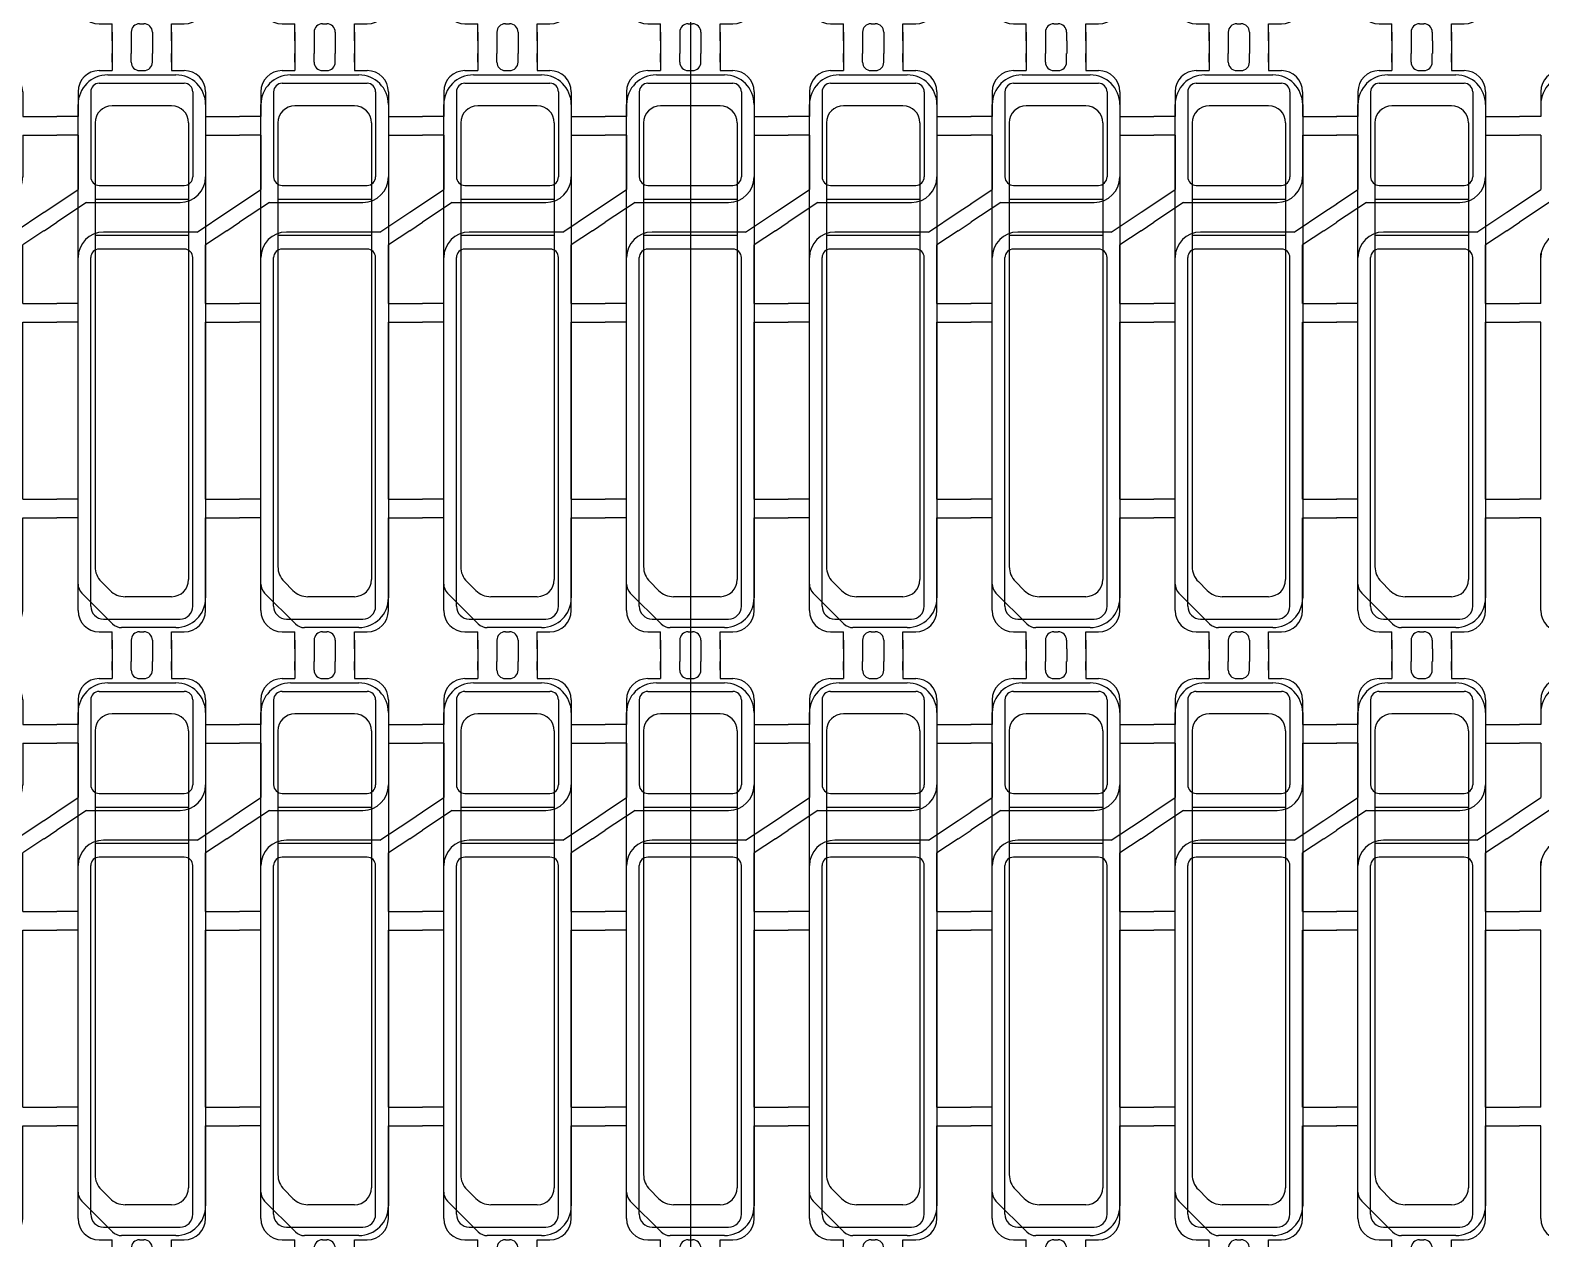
# Model space of a CAD drawing. Header units: millimetres. Extents: x -992 to 1678, y 98 to 1000.
# Drawn here: x -884.7 to -866.94, y 575.23 to 589.45 of the extents above; entities that cross this region are included whole.
import ezdxf

# ---------------------------------------------------------------- set-up
doc = ezdxf.new("R2010")
doc.units = ezdxf.units.MM
doc.linetypes.add('CENTER', pattern=[10.16, 6.35, -1.27, 1.27, -1.27])
for name, color, linetype in [('1', 3, 'Continuous'), ('b etching', 1, 'Continuous'), ('CEN', 8, 'CENTER'), ('PPA', 2, 'Continuous')]:
    doc.layers.add(name, color=color, linetype=linetype)

# ---------------------------------------------------------------- blocks, each defined once
blk = doc.blocks.new('e1')
at = {"layer": '1'}
for p, q in [((-947.058, 906.581), (-947.058, 906.481)), ((-947.058, 906.481), (-947.058, 906.581)), ((-947.058, 906.581), (-947.058, 906.381)), ((-946.358, 906.581), (-946.358, 906.481)), ((-946.358, 906.481), (-946.358, 906.581)), ((-946.358, 906.581), (-946.358, 906.381)), ((-946.358, 906.381), (-946.208, 906.381)), ((-947.458, 906.131), (-947.458, 905.841)), ((-945.958, 906.131), (-945.958, 905.841)), ((-947.458, 905.841), (-947.708, 905.841)), ((-945.958, 905.841), (-945.708, 905.841)), ((-947.458, 905.621), (-947.708, 905.621)), ((-947.458, 905.621), (-947.458, 904.981)), ((-945.958, 905.621), (-945.958, 905.131)), ((-945.958, 905.621), (-945.708, 905.621)), ((-947.358, 904.831), (-946.258, 904.831)), ((-946.058, 904.481), (-947.158, 904.481)), ((-945.958, 903.641), (-945.958, 904.331)), ((-947.458, 903.641), (-947.458, 904.231)), ((-947.458, 903.641), (-947.708, 903.641)), ((-945.958, 903.641), (-945.708, 903.641)), ((-947.458, 903.421), (-947.708, 903.421)), ((-947.458, 901.341), (-947.458, 903.421)), ((-945.958, 901.341), (-945.958, 903.421)), ((-945.958, 903.421), (-945.708, 903.421)), ((-947.458, 901.341), (-947.708, 901.341)), ((-945.958, 901.341), (-945.708, 901.341)), ((-947.458, 901.121), (-947.708, 901.121)), ((-947.458, 900.031), (-947.458, 901.121)), ((-945.958, 900.031), (-945.958, 901.121)), ((-945.958, 901.121), (-945.708, 901.121)), ((-947.058, 899.581), (-947.058, 899.781)), ((-947.058, 899.581), (-947.058, 899.681)), ((-947.058, 899.681), (-947.058, 899.581)), ((-946.358, 899.781), (-946.208, 899.781)), ((-946.358, 899.581), (-946.358, 899.781)), ((-946.358, 899.581), (-946.358, 899.681)), ((-946.358, 899.681), (-946.358, 899.581))]:
    blk.add_line(p, q, dxfattribs=at)
at = {"layer": '1', "linetype": 'ByBlock'}
for p, q in [((-946.833, 906.481), (-946.833, 906.581)), ((-946.583, 906.481), (-946.583, 906.581)), ((-947.208, 906.381), (-947.058, 906.381)), ((-946.733, 906.381), (-946.683, 906.381)), ((-947.708, 904.814), (-947.458, 904.981)), ((-947.358, 904.831), (-947.708, 904.597)), ((-946.058, 904.481), (-945.708, 904.714)), ((-945.708, 904.497), (-945.958, 904.331)), ((-947.208, 899.781), (-947.058, 899.781)), ((-946.833, 899.681), (-946.833, 899.581)), ((-946.733, 899.781), (-946.683, 899.781)), ((-946.583, 899.681), (-946.583, 899.581))]:
    blk.add_line(p, q, dxfattribs=at)
for centre, start, end in [((-946.733, 906.481), 180, 270), ((-946.683, 906.481), 270, 0), ((-946.733, 899.681), 90, 180), ((-946.683, 899.681), 0, 90)]:
    blk.add_arc(centre, 0.1, start, end, dxfattribs=at)
at = {"layer": '1'}
for centre, radius, start, end in [((-947.208, 906.131), 0.25, 90, 180), ((-946.208, 906.131), 0.25, 0, 90), ((-946.258, 905.131), 0.3, 270, 0), ((-947.158, 904.181), 0.3, 90, 180), ((-947.208, 900.031), 0.25, 180, 270), ((-946.208, 900.031), 0.25, 270, 0)]:
    blk.add_arc(centre, radius, start, end, dxfattribs=at)
blk = doc.blocks.new('e2')
at = {"layer": 'b etching', "linetype": 'ByBlock'}
for p, q in [((-947.308, 906.131), (-947.308, 905.131)), ((-947.208, 906.231), (-946.208, 906.231)), ((-946.108, 906.131), (-946.108, 905.131)), ((-947.208, 905.031), (-946.208, 905.031)), ((-947.308, 900.081), (-947.308, 904.181)), ((-946.208, 904.281), (-947.208, 904.281)), ((-946.108, 900.081), (-946.108, 904.181)), ((-947.158, 899.931), (-946.258, 899.931))]:
    blk.add_line(p, q, dxfattribs=at)
for centre, radius, start, end in [((-947.208, 906.131), 0.1, 90, 180), ((-946.208, 906.131), 0.1, 360, 90), ((-947.208, 905.131), 0.1, 180, 270), ((-946.208, 905.131), 0.1, 270, 360), ((-947.208, 904.181), 0.1, 90, 180), ((-946.208, 904.181), 0.1, 0, 90), ((-947.158, 900.081), 0.15, 180, 270), ((-946.258, 900.081), 0.15, 270, 0)]:
    blk.add_arc(centre, radius, start, end, dxfattribs=at)

msp = doc.modelspace()

# ---------------------------------------------------------------- linework, layer by layer
at = {"layer": '1', "linetype": 'ByBlock'}
for p, q in [((-883.73553085, 589.32062093), (-883.73553085, 589.17062093)), ((-883.51053085, 589.32062093), (-883.51053085, 589.17062093)), ((-883.26053085, 589.32062093), (-883.26053085, 589.17062093)), ((-883.03553085, 589.32062093), (-883.03553085, 589.17062093)), ((-881.58553085, 589.32062093), (-881.58553085, 589.17062093)), ((-881.36053085, 589.32062093), (-881.36053085, 589.17062093)), ((-881.11053085, 589.32062093), (-881.11053085, 589.17062093)), ((-880.88553085, 589.32062093), (-880.88553085, 589.17062093)), ((-879.43553085, 589.32062093), (-879.43553085, 589.17062093)), ((-879.21053085, 589.32062093), (-879.21053085, 589.17062093)), ((-878.96053085, 589.32062093), (-878.96053085, 589.17062093)), ((-878.73553085, 589.32062093), (-878.73553085, 589.17062093)), ((-877.28553085, 589.32062093), (-877.28553085, 589.17062093)), ((-877.06053085, 589.32062093), (-877.06053085, 589.17062093)), ((-876.81053085, 589.32062093), (-876.81053085, 589.17062093)), ((-876.58553085, 589.32062093), (-876.58553085, 589.17062093)), ((-875.13553085, 589.32062093), (-875.13553085, 589.17062093)), ((-874.91053085, 589.32062093), (-874.91053085, 589.17062093)), ((-874.66053085, 589.32062093), (-874.66053085, 589.17062093)), ((-874.43553085, 589.32062093), (-874.43553085, 589.17062093)), ((-872.98553085, 589.32062093), (-872.98553085, 589.17062093)), ((-872.76053085, 589.32062093), (-872.76053085, 589.17062093)), ((-872.51053085, 589.32062093), (-872.51053085, 589.17062093)), ((-872.28553085, 589.32062093), (-872.28553085, 589.17062093)), ((-870.83553085, 589.32062093), (-870.83553085, 589.17062093)), ((-870.61053085, 589.32062093), (-870.61053085, 589.17062093)), ((-870.36053085, 589.32062093), (-870.36053085, 589.17062093)), ((-870.13553085, 589.32062093), (-870.13553085, 589.17062093)), ((-868.68553085, 589.32062093), (-868.68553085, 589.17062093)), ((-868.46053085, 589.32062093), (-868.46053085, 589.17062093)), ((-868.21053085, 589.32062093), (-868.21053085, 589.17062093)), ((-867.98553085, 589.32062093), (-867.98553085, 589.17062093)), ((-884.53553085, 588.43062093), (-884.38553085, 588.43062093)), ((-882.38553085, 588.43062093), (-882.23553085, 588.43062093)), ((-880.23553085, 588.43062093), (-880.08553085, 588.43062093)), ((-878.08553085, 588.43062093), (-877.93553085, 588.43062093)), ((-875.93553085, 588.43062093), (-875.78553085, 588.43062093)), ((-873.78553085, 588.43062093), (-873.63553085, 588.43062093)), ((-871.63553085, 588.43062093), (-871.48553085, 588.43062093)), ((-869.48553085, 588.43062093), (-869.33553085, 588.43062093)), ((-867.33553085, 588.43062093), (-867.18553085, 588.43062093)), ((-884.53553085, 588.21062093), (-884.38553085, 588.21062093)), ((-882.38553085, 588.21062093), (-882.23553085, 588.21062093)), ((-880.23553085, 588.21062093), (-880.08553085, 588.21062093)), ((-878.08553085, 588.21062093), (-877.93553085, 588.21062093)), ((-875.93553085, 588.21062093), (-875.78553085, 588.21062093)), ((-873.78553085, 588.21062093), (-873.63553085, 588.21062093)), ((-871.63553085, 588.21062093), (-871.48553085, 588.21062093)), ((-869.48553085, 588.21062093), (-869.33553085, 588.21062093)), ((-867.33553085, 588.21062093), (-867.18553085, 588.21062093)), ((-884.53553085, 587.30395426), (-884.38553085, 587.40395426)), ((-882.38553085, 587.30395426), (-882.23553085, 587.40395426)), ((-880.23553085, 587.30395426), (-880.08553085, 587.40395426)), ((-878.08553085, 587.30395426), (-877.93553085, 587.40395426)), ((-875.93553085, 587.30395426), (-875.78553085, 587.40395426)), ((-873.78553085, 587.30395426), (-873.63553085, 587.40395426)), ((-871.63553085, 587.30395426), (-871.48553085, 587.40395426)), ((-869.48553085, 587.30395426), (-869.33553085, 587.40395426)), ((-867.33553085, 587.30395426), (-867.18553085, 587.40395426)), ((-884.53553085, 587.08728759), (-884.38553085, 587.18728759)), ((-882.38553085, 587.08728759), (-882.23553085, 587.18728759)), ((-880.23553085, 587.08728759), (-880.08553085, 587.18728759)), ((-878.08553085, 587.08728759), (-877.93553085, 587.18728759)), ((-875.93553085, 587.08728759), (-875.78553085, 587.18728759)), ((-873.78553085, 587.08728759), (-873.63553085, 587.18728759)), ((-871.63553085, 587.08728759), (-871.48553085, 587.18728759)), ((-869.48553085, 587.08728759), (-869.33553085, 587.18728759)), ((-867.33553085, 587.08728759), (-867.18553085, 587.18728759)), ((-884.53553085, 586.23062093), (-884.38553085, 586.23062093)), ((-882.38553085, 586.23062093), (-882.23553085, 586.23062093)), ((-880.23553085, 586.23062093), (-880.08553085, 586.23062093)), ((-878.08553085, 586.23062093), (-877.93553085, 586.23062093)), ((-875.93553085, 586.23062093), (-875.78553085, 586.23062093)), ((-873.78553085, 586.23062093), (-873.63553085, 586.23062093)), ((-871.63553085, 586.23062093), (-871.48553085, 586.23062093)), ((-869.48553085, 586.23062093), (-869.33553085, 586.23062093)), ((-867.33553085, 586.23062093), (-867.18553085, 586.23062093)), ((-884.53553085, 586.01062093), (-884.38553085, 586.01062093)), ((-882.38553085, 586.01062093), (-882.23553085, 586.01062093)), ((-880.23553085, 586.01062093), (-880.08553085, 586.01062093)), ((-878.08553085, 586.01062093), (-877.93553085, 586.01062093)), ((-875.93553085, 586.01062093), (-875.78553085, 586.01062093)), ((-873.78553085, 586.01062093), (-873.63553085, 586.01062093)), ((-871.63553085, 586.01062093), (-871.48553085, 586.01062093)), ((-869.48553085, 586.01062093), (-869.33553085, 586.01062093)), ((-867.33553085, 586.01062093), (-867.18553085, 586.01062093)), ((-884.53553085, 583.93062093), (-884.38553085, 583.93062093)), ((-882.38553085, 583.93062093), (-882.23553085, 583.93062093)), ((-880.23553085, 583.93062093), (-880.08553085, 583.93062093)), ((-878.08553085, 583.93062093), (-877.93553085, 583.93062093)), ((-875.93553085, 583.93062093), (-875.78553085, 583.93062093)), ((-873.78553085, 583.93062093), (-873.63553085, 583.93062093)), ((-871.63553085, 583.93062093), (-871.48553085, 583.93062093)), ((-869.48553085, 583.93062093), (-869.33553085, 583.93062093)), ((-867.33553085, 583.93062093), (-867.18553085, 583.93062093)), ((-884.53553085, 583.71062093), (-884.38553085, 583.71062093)), ((-882.38553085, 583.71062093), (-882.23553085, 583.71062093)), ((-880.23553085, 583.71062093), (-880.08553085, 583.71062093)), ((-878.08553085, 583.71062093), (-877.93553085, 583.71062093)), ((-875.93553085, 583.71062093), (-875.78553085, 583.71062093)), ((-873.78553085, 583.71062093), (-873.63553085, 583.71062093)), ((-871.63553085, 583.71062093), (-871.48553085, 583.71062093)), ((-869.48553085, 583.71062093), (-869.33553085, 583.71062093)), ((-867.33553085, 583.71062093), (-867.18553085, 583.71062093)), ((-883.73553085, 582.17062093), (-883.73553085, 582.02062093)), ((-883.51053085, 582.17062093), (-883.51053085, 582.02062093)), ((-883.26053085, 582.17062093), (-883.26053085, 582.02062093)), ((-883.03553085, 582.17062093), (-883.03553085, 582.02062093)), ((-881.58553085, 582.17062093), (-881.58553085, 582.02062093)), ((-881.36053085, 582.17062093), (-881.36053085, 582.02062093)), ((-881.11053085, 582.17062093), (-881.11053085, 582.02062093)), ((-880.88553085, 582.17062093), (-880.88553085, 582.02062093)), ((-879.43553085, 582.17062093), (-879.43553085, 582.02062093)), ((-879.21053085, 582.17062093), (-879.21053085, 582.02062093)), ((-878.96053085, 582.17062093), (-878.96053085, 582.02062093)), ((-878.73553085, 582.17062093), (-878.73553085, 582.02062093)), ((-877.28553085, 582.17062093), (-877.28553085, 582.02062093)), ((-877.06053085, 582.17062093), (-877.06053085, 582.02062093)), ((-876.81053085, 582.17062093), (-876.81053085, 582.02062093)), ((-876.58553085, 582.17062093), (-876.58553085, 582.02062093)), ((-875.13553085, 582.17062093), (-875.13553085, 582.02062093)), ((-874.91053085, 582.17062093), (-874.91053085, 582.02062093)), ((-874.66053085, 582.17062093), (-874.66053085, 582.02062093)), ((-874.43553085, 582.17062093), (-874.43553085, 582.02062093)), ((-872.98553085, 582.17062093), (-872.98553085, 582.02062093)), ((-872.76053085, 582.17062093), (-872.76053085, 582.02062093)), ((-872.51053085, 582.17062093), (-872.51053085, 582.02062093)), ((-872.28553085, 582.17062093), (-872.28553085, 582.02062093)), ((-870.83553085, 582.17062093), (-870.83553085, 582.02062093)), ((-870.61053085, 582.17062093), (-870.61053085, 582.02062093)), ((-870.36053085, 582.17062093), (-870.36053085, 582.02062093)), ((-870.13553085, 582.17062093), (-870.13553085, 582.02062093)), ((-868.68553085, 582.17062093), (-868.68553085, 582.02062093)), ((-868.46053085, 582.17062093), (-868.46053085, 582.02062093)), ((-868.21053085, 582.17062093), (-868.21053085, 582.02062093)), ((-867.98553085, 582.17062093), (-867.98553085, 582.02062093)), ((-884.53553085, 581.28062093), (-884.38553085, 581.28062093)), ((-882.38553085, 581.28062093), (-882.23553085, 581.28062093)), ((-880.23553085, 581.28062093), (-880.08553085, 581.28062093)), ((-878.08553085, 581.28062093), (-877.93553085, 581.28062093)), ((-875.93553085, 581.28062093), (-875.78553085, 581.28062093)), ((-873.78553085, 581.28062093), (-873.63553085, 581.28062093)), ((-871.63553085, 581.28062093), (-871.48553085, 581.28062093)), ((-869.48553085, 581.28062093), (-869.33553085, 581.28062093)), ((-867.33553085, 581.28062093), (-867.18553085, 581.28062093)), ((-884.53553085, 581.06062093), (-884.38553085, 581.06062093)), ((-882.38553085, 581.06062093), (-882.23553085, 581.06062093)), ((-880.23553085, 581.06062093), (-880.08553085, 581.06062093)), ((-878.08553085, 581.06062093), (-877.93553085, 581.06062093)), ((-875.93553085, 581.06062093), (-875.78553085, 581.06062093)), ((-873.78553085, 581.06062093), (-873.63553085, 581.06062093)), ((-871.63553085, 581.06062093), (-871.48553085, 581.06062093)), ((-869.48553085, 581.06062093), (-869.33553085, 581.06062093)), ((-867.33553085, 581.06062093), (-867.18553085, 581.06062093)), ((-884.53553085, 580.15395426), (-884.38553085, 580.25395426)), ((-882.38553085, 580.15395426), (-882.23553085, 580.25395426)), ((-880.23553085, 580.15395426), (-880.08553085, 580.25395426)), ((-878.08553085, 580.15395426), (-877.93553085, 580.25395426)), ((-875.93553085, 580.15395426), (-875.78553085, 580.25395426)), ((-873.78553085, 580.15395426), (-873.63553085, 580.25395426)), ((-871.63553085, 580.15395426), (-871.48553085, 580.25395426)), ((-869.48553085, 580.15395426), (-869.33553085, 580.25395426)), ((-867.33553085, 580.15395426), (-867.18553085, 580.25395426)), ((-884.53553085, 579.93728759), (-884.38553085, 580.03728759)), ((-882.38553085, 579.93728759), (-882.23553085, 580.03728759)), ((-880.23553085, 579.93728759), (-880.08553085, 580.03728759)), ((-878.08553085, 579.93728759), (-877.93553085, 580.03728759)), ((-875.93553085, 579.93728759), (-875.78553085, 580.03728759)), ((-873.78553085, 579.93728759), (-873.63553085, 580.03728759)), ((-871.63553085, 579.93728759), (-871.48553085, 580.03728759)), ((-869.48553085, 579.93728759), (-869.33553085, 580.03728759)), ((-867.33553085, 579.93728759), (-867.18553085, 580.03728759)), ((-884.53553085, 579.08062093), (-884.38553085, 579.08062093)), ((-882.38553085, 579.08062093), (-882.23553085, 579.08062093)), ((-880.23553085, 579.08062093), (-880.08553085, 579.08062093)), ((-878.08553085, 579.08062093), (-877.93553085, 579.08062093)), ((-875.93553085, 579.08062093), (-875.78553085, 579.08062093)), ((-873.78553085, 579.08062093), (-873.63553085, 579.08062093)), ((-871.63553085, 579.08062093), (-871.48553085, 579.08062093)), ((-869.48553085, 579.08062093), (-869.33553085, 579.08062093)), ((-867.33553085, 579.08062093), (-867.18553085, 579.08062093)), ((-884.53553085, 578.86062093), (-884.38553085, 578.86062093)), ((-882.38553085, 578.86062093), (-882.23553085, 578.86062093)), ((-880.23553085, 578.86062093), (-880.08553085, 578.86062093)), ((-878.08553085, 578.86062093), (-877.93553085, 578.86062093)), ((-875.93553085, 578.86062093), (-875.78553085, 578.86062093)), ((-873.78553085, 578.86062093), (-873.63553085, 578.86062093)), ((-871.63553085, 578.86062093), (-871.48553085, 578.86062093)), ((-869.48553085, 578.86062093), (-869.33553085, 578.86062093)), ((-867.33553085, 578.86062093), (-867.18553085, 578.86062093)), ((-884.53553085, 576.78062093), (-884.38553085, 576.78062093)), ((-882.38553085, 576.78062093), (-882.23553085, 576.78062093)), ((-880.23553085, 576.78062093), (-880.08553085, 576.78062093)), ((-878.08553085, 576.78062093), (-877.93553085, 576.78062093)), ((-875.93553085, 576.78062093), (-875.78553085, 576.78062093)), ((-873.78553085, 576.78062093), (-873.63553085, 576.78062093)), ((-871.63553085, 576.78062093), (-871.48553085, 576.78062093)), ((-869.48553085, 576.78062093), (-869.33553085, 576.78062093)), ((-867.33553085, 576.78062093), (-867.18553085, 576.78062093)), ((-884.53553085, 576.56062093), (-884.38553085, 576.56062093)), ((-882.38553085, 576.56062093), (-882.23553085, 576.56062093)), ((-880.23553085, 576.56062093), (-880.08553085, 576.56062093)), ((-878.08553085, 576.56062093), (-877.93553085, 576.56062093)), ((-875.93553085, 576.56062093), (-875.78553085, 576.56062093)), ((-873.78553085, 576.56062093), (-873.63553085, 576.56062093)), ((-871.63553085, 576.56062093), (-871.48553085, 576.56062093)), ((-869.48553085, 576.56062093), (-869.33553085, 576.56062093)), ((-867.33553085, 576.56062093), (-867.18553085, 576.56062093))]:
    msp.add_line(p, q, dxfattribs=at)
at = {"layer": 'CEN', "linetype": 'ByBlock'}
msp.add_line((-876.93553085, 604.87062093), (-876.93553085, 537.87062093), dxfattribs=at)
at = {"layer": 'PPA', "linetype": 'ByBlock'}
for p, q in [((-883.78553085, 588.92062093), (-882.98553085, 588.92062093)), ((-881.63553085, 588.92062093), (-880.83553085, 588.92062093)), ((-879.48553085, 588.92062093), (-878.68553085, 588.92062093)), ((-877.33553085, 588.92062093), (-876.53553085, 588.92062093)), ((-875.18553085, 588.92062093), (-874.38553085, 588.92062093)), ((-873.03553085, 588.92062093), (-872.23553085, 588.92062093)), ((-870.88553085, 588.92062093), (-870.08553085, 588.92062093)), ((-868.73553085, 588.92062093), (-867.93553085, 588.92062093)), ((-884.13553085, 582.93275296), (-884.13553085, 588.57062093)), ((-883.03553085, 588.55698456), (-883.73553085, 588.55698456)), ((-882.63553085, 588.57062093), (-882.63553085, 582.77062093)), ((-881.98553085, 582.93275296), (-881.98553085, 588.57062093)), ((-880.88553085, 588.55698456), (-881.58553085, 588.55698456)), ((-880.48553085, 588.57062093), (-880.48553085, 582.77062093)), ((-879.83553085, 582.93275296), (-879.83553085, 588.57062093)), ((-878.73553085, 588.55698456), (-879.43553085, 588.55698456)), ((-878.33553085, 588.57062093), (-878.33553085, 582.77062093)), ((-877.68553085, 582.93275296), (-877.68553085, 588.57062093)), ((-876.58553085, 588.55698456), (-877.28553085, 588.55698456)), ((-876.18553085, 588.57062093), (-876.18553085, 582.77062093)), ((-875.53553085, 582.93275296), (-875.53553085, 588.57062093)), ((-874.43553085, 588.55698456), (-875.13553085, 588.55698456)), ((-874.03553085, 588.57062093), (-874.03553085, 582.77062093)), ((-873.38553085, 582.93275296), (-873.38553085, 588.57062093)), ((-872.28553085, 588.55698456), (-872.98553085, 588.55698456)), ((-871.88553085, 588.57062093), (-871.88553085, 582.77062093)), ((-871.23553085, 582.93275296), (-871.23553085, 588.57062093)), ((-870.13553085, 588.55698456), (-870.83553085, 588.55698456)), ((-869.73553085, 588.57062093), (-869.73553085, 582.77062093)), ((-869.08553085, 582.93275296), (-869.08553085, 588.57062093)), ((-867.98553085, 588.55698456), (-868.68553085, 588.55698456)), ((-867.58553085, 588.57062093), (-867.58553085, 582.77062093)), ((-883.93553085, 588.35698456), (-883.93553085, 583.13781068)), ((-882.83553085, 588.35698456), (-882.83553085, 582.98425729)), ((-881.78553085, 588.35698456), (-881.78553085, 583.13781068)), ((-880.68553085, 588.35698456), (-880.68553085, 582.98425729)), ((-879.63553085, 588.35698456), (-879.63553085, 583.13781068)), ((-878.53553085, 588.35698456), (-878.53553085, 582.98425729)), ((-877.48553085, 588.35698456), (-877.48553085, 583.13781068)), ((-876.38553085, 588.35698456), (-876.38553085, 582.98425729)), ((-875.33553085, 588.35698456), (-875.33553085, 583.13781068)), ((-874.23553085, 588.35698456), (-874.23553085, 582.98425729)), ((-873.18553085, 588.35698456), (-873.18553085, 583.13781068)), ((-872.08553085, 588.35698456), (-872.08553085, 582.98425729)), ((-871.03553085, 588.35698456), (-871.03553085, 583.13781068)), ((-869.93553085, 588.35698456), (-869.93553085, 582.98425729)), ((-868.88553085, 588.35698456), (-868.88553085, 583.13781068)), ((-867.78553085, 588.35698456), (-867.78553085, 582.98425729)), ((-883.93553085, 587.46062093), (-882.83553085, 587.46062093)), ((-881.78553085, 587.46062093), (-880.68553085, 587.46062093)), ((-879.63553085, 587.46062093), (-878.53553085, 587.46062093)), ((-877.48553085, 587.46062093), (-876.38553085, 587.46062093)), ((-875.33553085, 587.46062093), (-874.23553085, 587.46062093)), ((-873.18553085, 587.46062093), (-872.08553085, 587.46062093)), ((-871.03553085, 587.46062093), (-869.93553085, 587.46062093)), ((-868.88553085, 587.46062093), (-867.78553085, 587.46062093)), ((-882.83553085, 587.03062093), (-883.93553085, 587.03062093)), ((-880.68553085, 587.03062093), (-881.78553085, 587.03062093)), ((-878.53553085, 587.03062093), (-879.63553085, 587.03062093)), ((-876.38553085, 587.03062093), (-877.48553085, 587.03062093)), ((-874.23553085, 587.03062093), (-875.33553085, 587.03062093)), ((-872.08553085, 587.03062093), (-873.18553085, 587.03062093)), ((-869.93553085, 587.03062093), (-871.03553085, 587.03062093)), ((-867.78553085, 587.03062093), (-868.88553085, 587.03062093)), ((-884.09159687, 582.82668695), (-883.72946483, 582.46455491)), ((-883.86230754, 582.96103399), (-883.75875415, 582.8574806)), ((-881.94159687, 582.82668695), (-881.57946483, 582.46455491)), ((-881.71230754, 582.96103399), (-881.60875415, 582.8574806)), ((-879.79159687, 582.82668695), (-879.42946483, 582.46455491)), ((-879.56230754, 582.96103399), (-879.45875415, 582.8574806)), ((-877.64159687, 582.82668695), (-877.27946483, 582.46455491)), ((-877.41230754, 582.96103399), (-877.30875415, 582.8574806)), ((-875.49159687, 582.82668695), (-875.12946483, 582.46455491)), ((-875.26230754, 582.96103399), (-875.15875415, 582.8574806)), ((-873.34159687, 582.82668695), (-872.97946483, 582.46455491)), ((-873.11230754, 582.96103399), (-873.00875415, 582.8574806)), ((-871.19159687, 582.82668695), (-870.82946483, 582.46455491)), ((-870.96230754, 582.96103399), (-870.85875415, 582.8574806)), ((-869.04159687, 582.82668695), (-868.67946483, 582.46455491)), ((-868.81230754, 582.96103399), (-868.70875415, 582.8574806)), ((-883.03553085, 582.78425729), (-883.58197746, 582.78425729)), ((-880.88553085, 582.78425729), (-881.43197746, 582.78425729)), ((-878.73553085, 582.78425729), (-879.28197746, 582.78425729)), ((-876.58553085, 582.78425729), (-877.13197746, 582.78425729)), ((-874.43553085, 582.78425729), (-874.98197746, 582.78425729)), ((-872.28553085, 582.78425729), (-872.83197746, 582.78425729)), ((-870.13553085, 582.78425729), (-870.68197746, 582.78425729)), ((-867.98553085, 582.78425729), (-868.53197746, 582.78425729)), ((-882.98553085, 582.42062093), (-883.62339881, 582.42062093)), ((-880.83553085, 582.42062093), (-881.47339881, 582.42062093)), ((-878.68553085, 582.42062093), (-879.32339881, 582.42062093)), ((-876.53553085, 582.42062093), (-877.17339881, 582.42062093)), ((-874.38553085, 582.42062093), (-875.02339881, 582.42062093)), ((-872.23553085, 582.42062093), (-872.87339881, 582.42062093)), ((-870.08553085, 582.42062093), (-870.72339881, 582.42062093)), ((-867.93553085, 582.42062093), (-868.57339881, 582.42062093)), ((-883.78553085, 581.77062093), (-882.98553085, 581.77062093)), ((-881.63553085, 581.77062093), (-880.83553085, 581.77062093)), ((-879.48553085, 581.77062093), (-878.68553085, 581.77062093)), ((-877.33553085, 581.77062093), (-876.53553085, 581.77062093)), ((-875.18553085, 581.77062093), (-874.38553085, 581.77062093)), ((-873.03553085, 581.77062093), (-872.23553085, 581.77062093)), ((-870.88553085, 581.77062093), (-870.08553085, 581.77062093)), ((-868.73553085, 581.77062093), (-867.93553085, 581.77062093)), ((-884.13553085, 575.78275296), (-884.13553085, 581.42062093)), ((-883.03553085, 581.40698456), (-883.73553085, 581.40698456)), ((-882.63553085, 581.42062093), (-882.63553085, 575.62062093)), ((-881.98553085, 575.78275296), (-881.98553085, 581.42062093)), ((-880.88553085, 581.40698456), (-881.58553085, 581.40698456)), ((-880.48553085, 581.42062093), (-880.48553085, 575.62062093)), ((-879.83553085, 575.78275296), (-879.83553085, 581.42062093)), ((-878.73553085, 581.40698456), (-879.43553085, 581.40698456)), ((-878.33553085, 581.42062093), (-878.33553085, 575.62062093)), ((-877.68553085, 575.78275296), (-877.68553085, 581.42062093)), ((-876.58553085, 581.40698456), (-877.28553085, 581.40698456)), ((-876.18553085, 581.42062093), (-876.18553085, 575.62062093)), ((-875.53553085, 575.78275296), (-875.53553085, 581.42062093)), ((-874.43553085, 581.40698456), (-875.13553085, 581.40698456)), ((-874.03553085, 581.42062093), (-874.03553085, 575.62062093)), ((-873.38553085, 575.78275296), (-873.38553085, 581.42062093)), ((-872.28553085, 581.40698456), (-872.98553085, 581.40698456)), ((-871.88553085, 581.42062093), (-871.88553085, 575.62062093)), ((-871.23553085, 575.78275296), (-871.23553085, 581.42062093)), ((-870.13553085, 581.40698456), (-870.83553085, 581.40698456)), ((-869.73553085, 581.42062093), (-869.73553085, 575.62062093)), ((-869.08553085, 575.78275296), (-869.08553085, 581.42062093)), ((-867.98553085, 581.40698456), (-868.68553085, 581.40698456)), ((-867.58553085, 581.42062093), (-867.58553085, 575.62062093)), ((-883.93553085, 581.20698456), (-883.93553085, 575.98781068)), ((-882.83553085, 581.20698456), (-882.83553085, 575.83425729)), ((-881.78553085, 581.20698456), (-881.78553085, 575.98781068)), ((-880.68553085, 581.20698456), (-880.68553085, 575.83425729)), ((-879.63553085, 581.20698456), (-879.63553085, 575.98781068)), ((-878.53553085, 581.20698456), (-878.53553085, 575.83425729)), ((-877.48553085, 581.20698456), (-877.48553085, 575.98781068)), ((-876.38553085, 581.20698456), (-876.38553085, 575.83425729)), ((-875.33553085, 581.20698456), (-875.33553085, 575.98781068)), ((-874.23553085, 581.20698456), (-874.23553085, 575.83425729)), ((-873.18553085, 581.20698456), (-873.18553085, 575.98781068)), ((-872.08553085, 581.20698456), (-872.08553085, 575.83425729)), ((-871.03553085, 581.20698456), (-871.03553085, 575.98781068)), ((-869.93553085, 581.20698456), (-869.93553085, 575.83425729)), ((-868.88553085, 581.20698456), (-868.88553085, 575.98781068)), ((-867.78553085, 581.20698456), (-867.78553085, 575.83425729)), ((-883.93553085, 580.31062093), (-882.83553085, 580.31062093)), ((-881.78553085, 580.31062093), (-880.68553085, 580.31062093)), ((-879.63553085, 580.31062093), (-878.53553085, 580.31062093)), ((-877.48553085, 580.31062093), (-876.38553085, 580.31062093)), ((-875.33553085, 580.31062093), (-874.23553085, 580.31062093)), ((-873.18553085, 580.31062093), (-872.08553085, 580.31062093)), ((-871.03553085, 580.31062093), (-869.93553085, 580.31062093)), ((-868.88553085, 580.31062093), (-867.78553085, 580.31062093)), ((-882.83553085, 579.88062093), (-883.93553085, 579.88062093)), ((-880.68553085, 579.88062093), (-881.78553085, 579.88062093)), ((-878.53553085, 579.88062093), (-879.63553085, 579.88062093)), ((-876.38553085, 579.88062093), (-877.48553085, 579.88062093)), ((-874.23553085, 579.88062093), (-875.33553085, 579.88062093)), ((-872.08553085, 579.88062093), (-873.18553085, 579.88062093)), ((-869.93553085, 579.88062093), (-871.03553085, 579.88062093)), ((-867.78553085, 579.88062093), (-868.88553085, 579.88062093)), ((-883.86230754, 575.81103399), (-883.75875415, 575.7074806)), ((-881.71230754, 575.81103399), (-881.60875415, 575.7074806)), ((-879.56230754, 575.81103399), (-879.45875415, 575.7074806)), ((-877.41230754, 575.81103399), (-877.30875415, 575.7074806)), ((-875.26230754, 575.81103399), (-875.15875415, 575.7074806)), ((-873.11230754, 575.81103399), (-873.00875415, 575.7074806)), ((-870.96230754, 575.81103399), (-870.85875415, 575.7074806)), ((-868.81230754, 575.81103399), (-868.70875415, 575.7074806)), ((-884.09159687, 575.67668695), (-883.72946483, 575.31455491)), ((-883.03553085, 575.63425729), (-883.58197746, 575.63425729)), ((-881.94159687, 575.67668695), (-881.57946483, 575.31455491)), ((-880.88553085, 575.63425729), (-881.43197746, 575.63425729)), ((-879.79159687, 575.67668695), (-879.42946483, 575.31455491)), ((-878.73553085, 575.63425729), (-879.28197746, 575.63425729)), ((-877.64159687, 575.67668695), (-877.27946483, 575.31455491)), ((-876.58553085, 575.63425729), (-877.13197746, 575.63425729)), ((-875.49159687, 575.67668695), (-875.12946483, 575.31455491)), ((-874.43553085, 575.63425729), (-874.98197746, 575.63425729)), ((-873.34159687, 575.67668695), (-872.97946483, 575.31455491)), ((-872.28553085, 575.63425729), (-872.83197746, 575.63425729)), ((-871.19159687, 575.67668695), (-870.82946483, 575.31455491)), ((-870.13553085, 575.63425729), (-870.68197746, 575.63425729)), ((-869.04159687, 575.67668695), (-868.67946483, 575.31455491)), ((-867.98553085, 575.63425729), (-868.53197746, 575.63425729)), ((-882.98553085, 575.27062093), (-883.62339881, 575.27062093)), ((-880.83553085, 575.27062093), (-881.47339881, 575.27062093)), ((-878.68553085, 575.27062093), (-879.32339881, 575.27062093)), ((-876.53553085, 575.27062093), (-877.17339881, 575.27062093)), ((-874.38553085, 575.27062093), (-875.02339881, 575.27062093)), ((-872.23553085, 575.27062093), (-872.87339881, 575.27062093)), ((-870.08553085, 575.27062093), (-870.72339881, 575.27062093)), ((-867.93553085, 575.27062093), (-868.57339881, 575.27062093))]:
    msp.add_line(p, q, dxfattribs=at)
for centre, radius, start, end in [((-883.78553085, 588.57062093), 0.35, 90, 180), ((-882.98553085, 588.57062093), 0.35, 0, 90), ((-881.63553085, 588.57062093), 0.35, 90, 180), ((-880.83553085, 588.57062093), 0.35, 0, 90), ((-879.48553085, 588.57062093), 0.35, 90, 180), ((-878.68553085, 588.57062093), 0.35, 0, 90), ((-877.33553085, 588.57062093), 0.35, 90, 180), ((-876.53553085, 588.57062093), 0.35, 0, 90), ((-875.18553085, 588.57062093), 0.35, 90, 180), ((-874.38553085, 588.57062093), 0.35, 0, 90), ((-873.03553085, 588.57062093), 0.35, 90, 180), ((-872.23553085, 588.57062093), 0.35, 0, 90), ((-870.88553085, 588.57062093), 0.35, 90, 180), ((-870.08553085, 588.57062093), 0.35, 0, 90), ((-868.73553085, 588.57062093), 0.35, 90, 180), ((-867.93553085, 588.57062093), 0.35, 0, 90), ((-866.58553085, 588.57062093), 0.35, 90, 180), ((-883.73553085, 588.35698456), 0.2, 90, 180), ((-883.03553085, 588.35698456), 0.2, 0, 90), ((-881.58553085, 588.35698456), 0.2, 90, 180), ((-880.88553085, 588.35698456), 0.2, 0, 90), ((-879.43553085, 588.35698456), 0.2, 90, 180), ((-878.73553085, 588.35698456), 0.2, 0, 90), ((-877.28553085, 588.35698456), 0.2, 90, 180), ((-876.58553085, 588.35698456), 0.2, 0, 90), ((-875.13553085, 588.35698456), 0.2, 90, 180), ((-874.43553085, 588.35698456), 0.2, 0, 90), ((-872.98553085, 588.35698456), 0.2, 90, 180), ((-872.28553085, 588.35698456), 0.2, 0, 90), ((-870.83553085, 588.35698456), 0.2, 90, 180), ((-870.13553085, 588.35698456), 0.2, 0, 90), ((-868.68553085, 588.35698456), 0.2, 90, 180), ((-867.98553085, 588.35698456), 0.2, 0, 90), ((-883.68553085, 583.13781068), 0.25, 180, 225), ((-883.03553085, 582.98425729), 0.2, 270, 0), ((-881.53553085, 583.13781068), 0.25, 180, 225), ((-880.88553085, 582.98425729), 0.2, 270, 0), ((-879.38553085, 583.13781068), 0.25, 180, 225), ((-878.73553085, 582.98425729), 0.2, 270, 0), ((-877.23553085, 583.13781068), 0.25, 180, 225), ((-876.58553085, 582.98425729), 0.2, 270, 0), ((-875.08553085, 583.13781068), 0.25, 180, 225), ((-874.43553085, 582.98425729), 0.2, 270, 0), ((-872.93553085, 583.13781068), 0.25, 180, 225), ((-872.28553085, 582.98425729), 0.2, 270, 0), ((-870.78553085, 583.13781068), 0.25, 180, 225), ((-870.13553085, 582.98425729), 0.2, 270, 0), ((-868.63553085, 583.13781068), 0.25, 180, 225), ((-867.98553085, 582.98425729), 0.2, 270, 0), ((-883.98553085, 582.93275296), 0.15, 180, 225), ((-883.58197746, 583.03425729), 0.25, 225, 270), ((-881.83553085, 582.93275296), 0.15, 180, 225), ((-881.43197746, 583.03425729), 0.25, 225, 270), ((-879.68553085, 582.93275296), 0.15, 180, 225), ((-879.28197746, 583.03425729), 0.25, 225, 270), ((-877.53553085, 582.93275296), 0.15, 180, 225), ((-877.13197746, 583.03425729), 0.25, 225, 270), ((-875.38553085, 582.93275296), 0.15, 180, 225), ((-874.98197746, 583.03425729), 0.25, 225, 270), ((-873.23553085, 582.93275296), 0.15, 180, 225), ((-872.83197746, 583.03425729), 0.25, 225, 270), ((-871.08553085, 582.93275296), 0.15, 180, 225), ((-870.68197746, 583.03425729), 0.25, 225, 270), ((-868.93553085, 582.93275296), 0.15, 180, 225), ((-868.53197746, 583.03425729), 0.25, 225, 270), ((-882.98553085, 582.77062093), 0.35, 270, 0), ((-880.83553085, 582.77062093), 0.35, 270, 0), ((-878.68553085, 582.77062093), 0.35, 270, 0), ((-876.53553085, 582.77062093), 0.35, 270, 0), ((-874.38553085, 582.77062093), 0.35, 270, 0), ((-872.23553085, 582.77062093), 0.35, 270, 0), ((-870.08553085, 582.77062093), 0.35, 270, 0), ((-867.93553085, 582.77062093), 0.35, 270, 0), ((-883.62339881, 582.57062093), 0.15, 225, 270), ((-881.47339881, 582.57062093), 0.15, 225, 270), ((-879.32339881, 582.57062093), 0.15, 225, 270), ((-877.17339881, 582.57062093), 0.15, 225, 270), ((-875.02339881, 582.57062093), 0.15, 225, 270), ((-872.87339881, 582.57062093), 0.15, 225, 270), ((-870.72339881, 582.57062093), 0.15, 225, 270), ((-868.57339881, 582.57062093), 0.15, 225, 270), ((-883.78553085, 581.42062093), 0.35, 90, 180), ((-882.98553085, 581.42062093), 0.35, 0, 90), ((-881.63553085, 581.42062093), 0.35, 90, 180), ((-880.83553085, 581.42062093), 0.35, 0, 90), ((-879.48553085, 581.42062093), 0.35, 90, 180), ((-878.68553085, 581.42062093), 0.35, 0, 90), ((-877.33553085, 581.42062093), 0.35, 90, 180), ((-876.53553085, 581.42062093), 0.35, 0, 90), ((-875.18553085, 581.42062093), 0.35, 90, 180), ((-874.38553085, 581.42062093), 0.35, 0, 90), ((-873.03553085, 581.42062093), 0.35, 90, 180), ((-872.23553085, 581.42062093), 0.35, 0, 90), ((-870.88553085, 581.42062093), 0.35, 90, 180), ((-870.08553085, 581.42062093), 0.35, 0, 90), ((-868.73553085, 581.42062093), 0.35, 90, 180), ((-867.93553085, 581.42062093), 0.35, 0, 90), ((-866.58553085, 581.42062093), 0.35, 90, 180), ((-883.73553085, 581.20698456), 0.2, 90, 180), ((-883.03553085, 581.20698456), 0.2, 0, 90), ((-881.58553085, 581.20698456), 0.2, 90, 180), ((-880.88553085, 581.20698456), 0.2, 0, 90), ((-879.43553085, 581.20698456), 0.2, 90, 180), ((-878.73553085, 581.20698456), 0.2, 0, 90), ((-877.28553085, 581.20698456), 0.2, 90, 180), ((-876.58553085, 581.20698456), 0.2, 0, 90), ((-875.13553085, 581.20698456), 0.2, 90, 180), ((-874.43553085, 581.20698456), 0.2, 0, 90), ((-872.98553085, 581.20698456), 0.2, 90, 180), ((-872.28553085, 581.20698456), 0.2, 0, 90), ((-870.83553085, 581.20698456), 0.2, 90, 180), ((-870.13553085, 581.20698456), 0.2, 0, 90), ((-868.68553085, 581.20698456), 0.2, 90, 180), ((-867.98553085, 581.20698456), 0.2, 0, 90), ((-883.68553085, 575.98781068), 0.25, 180, 225), ((-881.53553085, 575.98781068), 0.25, 180, 225), ((-879.38553085, 575.98781068), 0.25, 180, 225), ((-877.23553085, 575.98781068), 0.25, 180, 225), ((-875.08553085, 575.98781068), 0.25, 180, 225), ((-872.93553085, 575.98781068), 0.25, 180, 225), ((-870.78553085, 575.98781068), 0.25, 180, 225), ((-868.63553085, 575.98781068), 0.25, 180, 225), ((-883.98553085, 575.78275296), 0.15, 180, 225), ((-883.58197746, 575.88425729), 0.25, 225, 270), ((-883.03553085, 575.83425729), 0.2, 270, 0), ((-881.83553085, 575.78275296), 0.15, 180, 225), ((-881.43197746, 575.88425729), 0.25, 225, 270), ((-880.88553085, 575.83425729), 0.2, 270, 0), ((-879.68553085, 575.78275296), 0.15, 180, 225), ((-879.28197746, 575.88425729), 0.25, 225, 270), ((-878.73553085, 575.83425729), 0.2, 270, 0), ((-877.53553085, 575.78275296), 0.15, 180, 225), ((-877.13197746, 575.88425729), 0.25, 225, 270), ((-876.58553085, 575.83425729), 0.2, 270, 0), ((-875.38553085, 575.78275296), 0.15, 180, 225), ((-874.98197746, 575.88425729), 0.25, 225, 270), ((-874.43553085, 575.83425729), 0.2, 270, 0), ((-873.23553085, 575.78275296), 0.15, 180, 225), ((-872.83197746, 575.88425729), 0.25, 225, 270), ((-872.28553085, 575.83425729), 0.2, 270, 0), ((-871.08553085, 575.78275296), 0.15, 180, 225), ((-870.68197746, 575.88425729), 0.25, 225, 270), ((-870.13553085, 575.83425729), 0.2, 270, 0), ((-868.93553085, 575.78275296), 0.15, 180, 225), ((-868.53197746, 575.88425729), 0.25, 225, 270), ((-867.98553085, 575.83425729), 0.2, 270, 0), ((-882.98553085, 575.62062093), 0.35, 270, 0), ((-880.83553085, 575.62062093), 0.35, 270, 0), ((-878.68553085, 575.62062093), 0.35, 270, 0), ((-876.53553085, 575.62062093), 0.35, 270, 0), ((-874.38553085, 575.62062093), 0.35, 270, 0), ((-872.23553085, 575.62062093), 0.35, 270, 0), ((-870.08553085, 575.62062093), 0.35, 270, 0), ((-867.93553085, 575.62062093), 0.35, 270, 0), ((-883.62339881, 575.42062093), 0.15, 225, 270), ((-881.47339881, 575.42062093), 0.15, 225, 270), ((-879.32339881, 575.42062093), 0.15, 225, 270), ((-877.17339881, 575.42062093), 0.15, 225, 270), ((-875.02339881, 575.42062093), 0.15, 225, 270), ((-872.87339881, 575.42062093), 0.15, 225, 270), ((-870.72339881, 575.42062093), 0.15, 225, 270), ((-868.57339881, 575.42062093), 0.15, 225, 270)]:
    msp.add_arc(centre, radius, start, end, dxfattribs=at)

# ---------------------------------------------------------------- block references
at = {"linetype": 'ByBlock'}
for name, p in [('e1', (61.17201547, -310.26006667)), ('e1', (63.32201547, -310.26006667)), ('e1', (65.47201547, -310.26006667)), ('e1', (67.62201547, -310.26006667)), ('e1', (69.77201547, -310.26006667)), ('e1', (71.92201547, -310.26006667)), ('e1', (74.07201547, -310.26006667)), ('e1', (76.22201547, -310.26006667)), ('e1', (78.37201547, -310.26006667)), ('e1', (80.52201547, -310.26006667)), ('e1', (61.17201547, -317.41006667)), ('e1', (63.32201547, -317.41006667)), ('e1', (65.47201547, -317.41006667)), ('e1', (67.62201547, -317.41006667)), ('e1', (69.77201547, -317.41006667)), ('e1', (71.92201547, -317.41006667)), ('e1', (74.07201547, -317.41006667)), ('e1', (76.22201547, -317.41006667)), ('e1', (78.37201547, -317.41006667)), ('e1', (80.52201547, -317.41006667)), ('e2', (63.32201547, -317.41006667)), ('e2', (65.47201547, -317.41006667)), ('e2', (67.62201547, -317.41006667)), ('e2', (69.77201547, -317.41006667)), ('e2', (71.92201547, -317.41006667)), ('e2', (74.07201547, -317.41006667)), ('e2', (76.22201547, -317.41006667)), ('e2', (78.37201547, -317.41006667)), ('e1', (61.17201547, -324.56006667)), ('e1', (63.32201547, -324.56006667)), ('e1', (65.47201547, -324.56006667)), ('e1', (67.62201547, -324.56006667)), ('e1', (69.77201547, -324.56006667)), ('e1', (71.92201547, -324.56006667)), ('e1', (74.07201547, -324.56006667)), ('e1', (76.22201547, -324.56006667)), ('e1', (78.37201547, -324.56006667)), ('e1', (80.52201547, -324.56006667)), ('e2', (63.32201547, -324.56006667)), ('e2', (65.47201547, -324.56006667)), ('e2', (67.62201547, -324.56006667)), ('e2', (69.77201547, -324.56006667)), ('e2', (71.92201547, -324.56006667)), ('e2', (74.07201547, -324.56006667)), ('e2', (76.22201547, -324.56006667)), ('e2', (78.37201547, -324.56006667))]:
    msp.add_blockref(name, p, dxfattribs=at)

doc.saveas('drawing.dxf')
